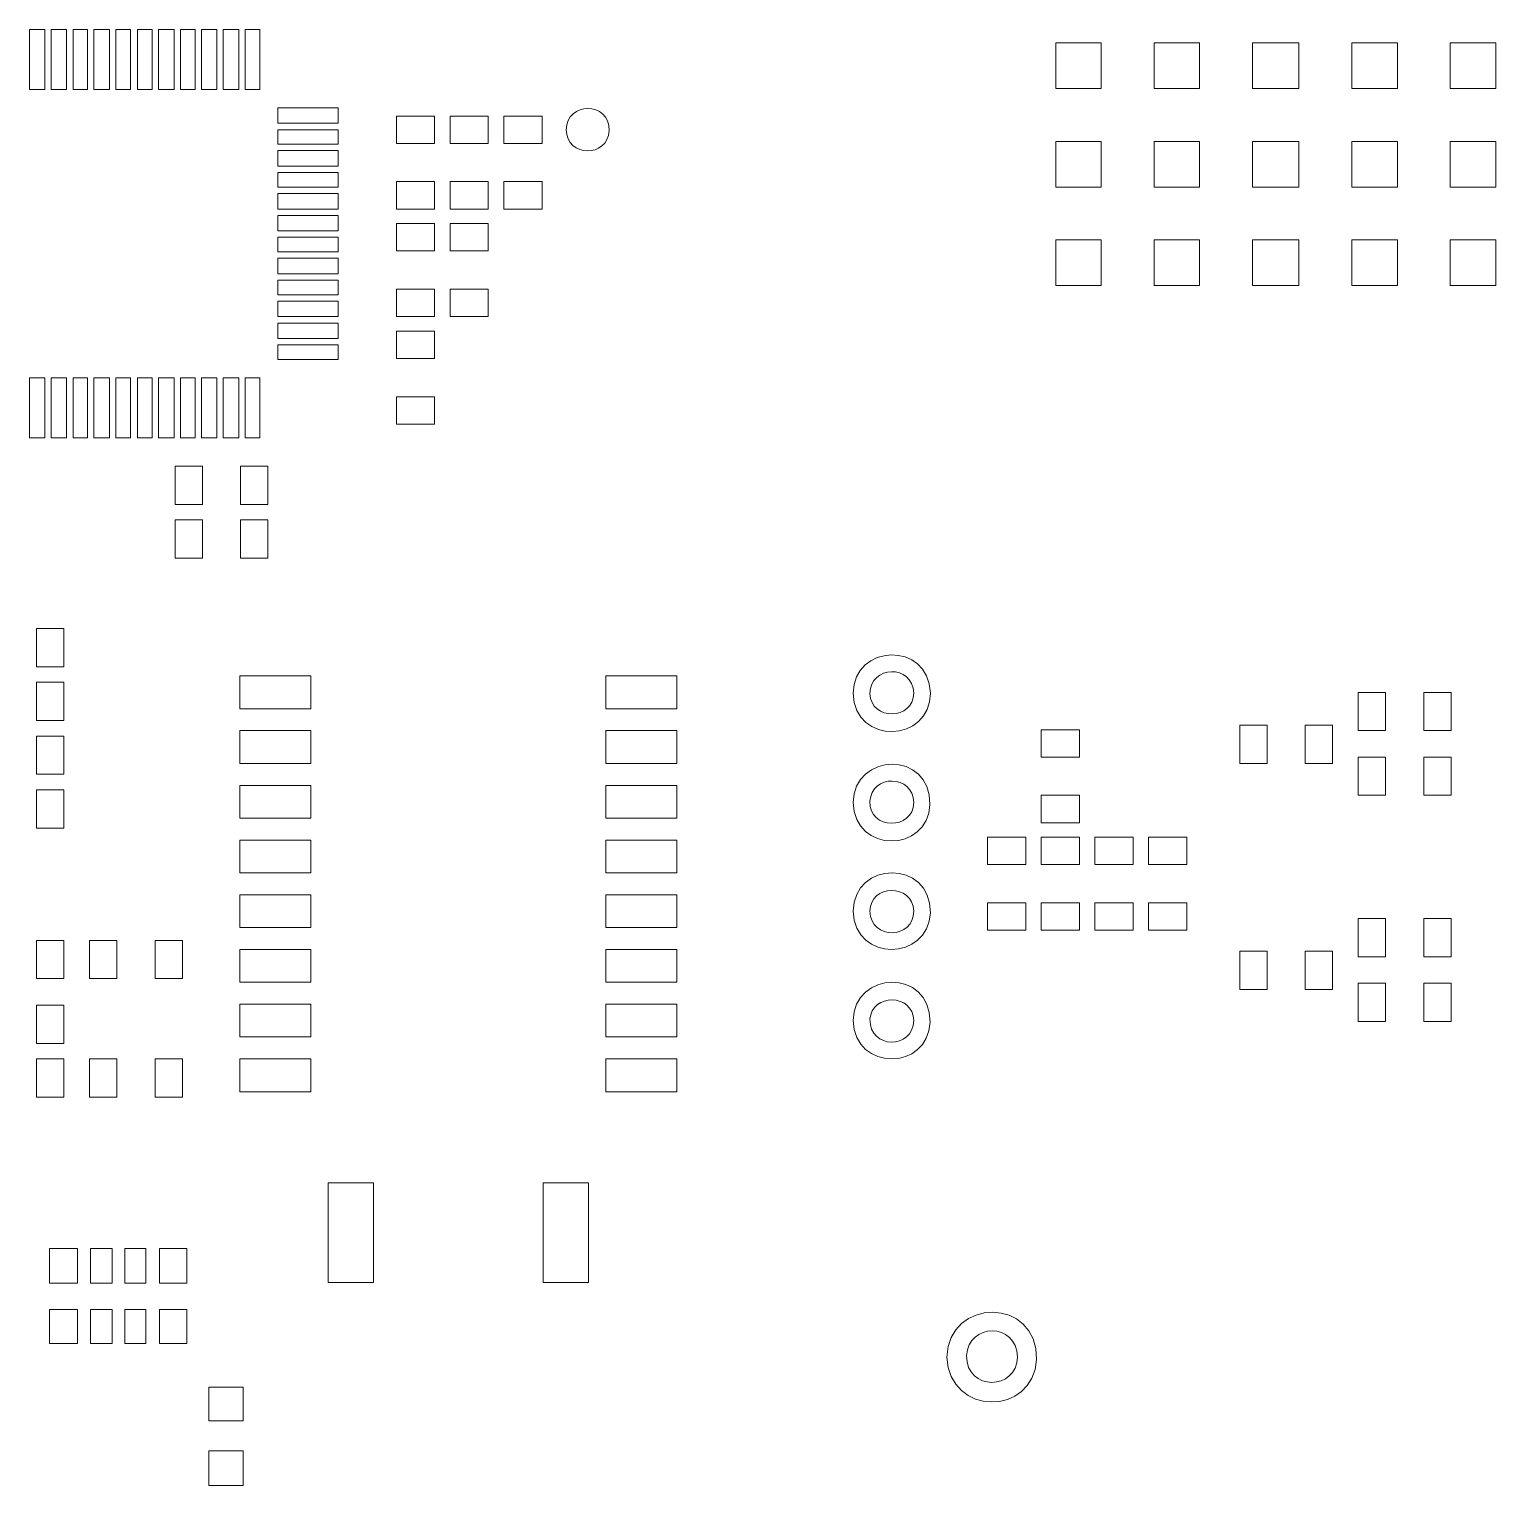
# Model space of a CAD drawing. Header units: inches. Extents: x 1.67 to 6.85, y 3.98 to 6.99.
# Drawn here: x 3.057 to 4.399, y 4.194 to 5.527 of the extents above; entities that cross this region are included whole.
import ezdxf

# ---------------------------------------------------------------- set-up
doc = ezdxf.new("R2010")
doc.units = ezdxf.units.IN
doc.header["$MEASUREMENT"] = 0
doc.layers.add('EBENE_1', color=7, linetype='Continuous')

# ---------------------------------------------------------------- blocks, each defined once
blk = doc.blocks.new('block 8')
at = {"layer": 'EBENE_1', "color": 7, "lineweight": 9, "true_color": 0xffffff}
blk.add_open_spline([(3.8107, 4.62), (3.8116, 4.6658), (3.8812, 4.6683), (3.8812, 4.6186), (3.8795, 4.574), (3.8124, 4.5729), (3.8107, 4.62)], degree=3, knots=[0, 0, 0, 0, 1, 1, 1, 2, 2, 2, 2], dxfattribs=at)
blk = doc.blocks.new('block 9')
at = {"layer": 'EBENE_1', "color": 7, "lineweight": 9, "true_color": 0xffffff}
blk.add_open_spline([(3.8662, 4.62), (3.8657, 4.5937), (3.8256, 4.5934), (3.8262, 4.6212), (3.8277, 4.645), (3.8658, 4.6449), (3.8662, 4.62)], degree=3, knots=[0, 0, 0, 0, 1, 1, 1, 2, 2, 2, 2], dxfattribs=at)
blk = doc.blocks.new('block 10')
at = {"layer": 'EBENE_1', "color": 7, "lineweight": 9, "true_color": 0xffffff}
blk.add_open_spline([(3.8107, 4.8194), (3.8115, 4.8654), (3.8817, 4.8677), (3.8811, 4.8177), (3.8791, 4.7733), (3.8123, 4.7725), (3.8107, 4.8194)], degree=3, knots=[0, 0, 0, 0, 1, 1, 1, 2, 2, 2, 2], dxfattribs=at)
blk = doc.blocks.new('block 11')
at = {"layer": 'EBENE_1', "color": 7, "lineweight": 9, "true_color": 0xffffff}
blk.add_open_spline([(3.8662, 4.8194), (3.8661, 4.794), (3.8251, 4.7941), (3.8262, 4.8206), (3.8274, 4.8454), (3.8659, 4.8457), (3.8662, 4.8194)], degree=3, knots=[0, 0, 0, 0, 1, 1, 1, 2, 2, 2, 2], dxfattribs=at)
blk = doc.blocks.new('block 12')
at = {"layer": 'EBENE_1', "color": 7, "lineweight": 9, "true_color": 0xffffff}
blk.add_open_spline([(3.8107, 4.7201), (3.8117, 4.7664), (3.8813, 4.768), (3.8816, 4.7187), (3.8791, 4.6743), (3.8127, 4.6727), (3.8107, 4.7201)], degree=3, knots=[0, 0, 0, 0, 1, 1, 1, 2, 2, 2, 2], dxfattribs=at)
blk = doc.blocks.new('block 13')
at = {"layer": 'EBENE_1', "color": 7, "lineweight": 9, "true_color": 0xffffff}
blk.add_open_spline([(3.8662, 4.7201), (3.8664, 4.6945), (3.8268, 4.693), (3.8262, 4.72), (3.826, 4.7447), (3.8657, 4.7459), (3.8662, 4.7201)], degree=3, knots=[0, 0, 0, 0, 1, 1, 1, 2, 2, 2, 2], dxfattribs=at)
blk = doc.blocks.new('block 14')
at = {"layer": 'EBENE_1', "color": 7, "lineweight": 9, "true_color": 0xffffff}
blk.add_open_spline([(3.8107, 4.9195), (3.8113, 4.9646), (3.8795, 4.9678), (3.8816, 4.9196), (3.8813, 4.8744), (3.8126, 4.8711), (3.8107, 4.9195)], degree=3, knots=[0, 0, 0, 0, 1, 1, 1, 2, 2, 2, 2], dxfattribs=at)
blk = doc.blocks.new('block 15')
at = {"layer": 'EBENE_1', "color": 7, "lineweight": 9, "true_color": 0xffffff}
blk.add_open_spline([(3.8662, 4.9195), (3.8662, 4.8951), (3.8269, 4.8937), (3.8262, 4.9193), (3.8263, 4.9449), (3.8651, 4.9467), (3.8662, 4.9195)], degree=3, knots=[0, 0, 0, 0, 1, 1, 1, 2, 2, 2, 2], dxfattribs=at)
blk = doc.blocks.new('block 28')
at = {"layer": 'EBENE_1', "color": 7, "lineweight": 9, "true_color": 0xffffff}
blk.add_open_spline([(3.8965, 4.3121), (3.8978, 4.3664), (3.9797, 4.368), (3.9787, 4.3098), (3.9757, 4.2579), (3.8987, 4.2576), (3.8965, 4.3121)], degree=3, knots=[0, 0, 0, 0, 1, 1, 1, 2, 2, 2, 2], dxfattribs=at)
blk = doc.blocks.new('block 29')
at = {"layer": 'EBENE_1', "color": 7, "lineweight": 9, "true_color": 0xffffff}
blk.add_open_spline([(3.9612, 4.3121), (3.9608, 4.2816), (3.9143, 4.2806), (3.9146, 4.3134), (3.9159, 4.3433), (3.9604, 4.3444), (3.9612, 4.3121)], degree=3, knots=[0, 0, 0, 0, 1, 1, 1, 2, 2, 2, 2], dxfattribs=at)
blk = doc.blocks.new('block 68')
at = {"layer": 'EBENE_1', "color": 7, "lineweight": 9, "true_color": 0xffffff}
blk.add_lwpolyline([(3.2211, 4.2846), (3.2211, 4.2537), (3.2527, 4.2537), (3.2527, 4.2846), (3.2211, 4.2846)], dxfattribs=at)
blk = doc.blocks.new('block 69')
at = {"layer": 'EBENE_1', "color": 7, "lineweight": 9, "true_color": 0xffffff}
blk.add_lwpolyline([(3.2211, 4.2262), (3.2211, 4.1945), (3.2527, 4.1945), (3.2527, 4.2262), (3.2211, 4.2262)], dxfattribs=at)
blk = doc.blocks.new('block 135')
at = {"layer": 'EBENE_1', "color": 7, "lineweight": 9, "true_color": 0xffffff}
blk.add_lwpolyline([(3.2494, 4.9354), (3.2494, 4.9053), (3.3144, 4.9053), (3.3144, 4.9354), (3.2494, 4.9354)], dxfattribs=at)
blk = doc.blocks.new('block 136')
at = {"layer": 'EBENE_1', "color": 7, "lineweight": 9, "true_color": 0xffffff}
blk.add_lwpolyline([(3.2494, 4.8853), (3.2494, 4.8553), (3.3144, 4.8553), (3.3144, 4.8853), (3.2494, 4.8853)], dxfattribs=at)
blk = doc.blocks.new('block 137')
at = {"layer": 'EBENE_1', "color": 7, "lineweight": 9, "true_color": 0xffffff}
blk.add_lwpolyline([(3.2494, 4.8352), (3.2494, 4.8052), (3.3144, 4.8052), (3.3144, 4.8352), (3.2494, 4.8352)], dxfattribs=at)
blk = doc.blocks.new('block 138')
at = {"layer": 'EBENE_1', "color": 7, "lineweight": 9, "true_color": 0xffffff}
blk.add_lwpolyline([(3.2494, 4.7852), (3.2494, 4.7551), (3.3144, 4.7551), (3.3144, 4.7852), (3.2494, 4.7852)], dxfattribs=at)
blk = doc.blocks.new('block 139')
at = {"layer": 'EBENE_1', "color": 7, "lineweight": 9, "true_color": 0xffffff}
blk.add_lwpolyline([(3.2494, 4.7351), (3.2494, 4.7051), (3.3144, 4.7051), (3.3144, 4.7351), (3.2494, 4.7351)], dxfattribs=at)
blk = doc.blocks.new('block 140')
at = {"layer": 'EBENE_1', "color": 7, "lineweight": 9, "true_color": 0xffffff}
blk.add_lwpolyline([(3.2494, 4.6851), (3.2494, 4.655), (3.3144, 4.655), (3.3144, 4.6851), (3.2494, 4.6851)], dxfattribs=at)
blk = doc.blocks.new('block 141')
at = {"layer": 'EBENE_1', "color": 7, "lineweight": 9, "true_color": 0xffffff}
blk.add_lwpolyline([(3.2494, 4.635), (3.2494, 4.605), (3.3144, 4.605), (3.3144, 4.635), (3.2494, 4.635)], dxfattribs=at)
blk = doc.blocks.new('block 142')
at = {"layer": 'EBENE_1', "color": 7, "lineweight": 9, "true_color": 0xffffff}
blk.add_lwpolyline([(3.2494, 4.5849), (3.2494, 4.5549), (3.3144, 4.5549), (3.3144, 4.5849), (3.2494, 4.5849)], dxfattribs=at)
blk = doc.blocks.new('block 143')
at = {"layer": 'EBENE_1', "color": 7, "lineweight": 9, "true_color": 0xffffff}
blk.add_lwpolyline([(3.5845, 4.5849), (3.5845, 4.5549), (3.6495, 4.5549), (3.6495, 4.5849), (3.5845, 4.5849)], dxfattribs=at)
blk = doc.blocks.new('block 144')
at = {"layer": 'EBENE_1', "color": 7, "lineweight": 9, "true_color": 0xffffff}
blk.add_lwpolyline([(3.5845, 4.635), (3.5845, 4.605), (3.6495, 4.605), (3.6495, 4.635), (3.5845, 4.635)], dxfattribs=at)
blk = doc.blocks.new('block 145')
at = {"layer": 'EBENE_1', "color": 7, "lineweight": 9, "true_color": 0xffffff}
blk.add_lwpolyline([(3.5845, 4.6851), (3.5845, 4.655), (3.6495, 4.655), (3.6495, 4.6851), (3.5845, 4.6851)], dxfattribs=at)
blk = doc.blocks.new('block 146')
at = {"layer": 'EBENE_1', "color": 7, "lineweight": 9, "true_color": 0xffffff}
blk.add_lwpolyline([(3.5845, 4.7351), (3.5845, 4.7051), (3.6495, 4.7051), (3.6495, 4.7351), (3.5845, 4.7351)], dxfattribs=at)
blk = doc.blocks.new('block 147')
at = {"layer": 'EBENE_1', "color": 7, "lineweight": 9, "true_color": 0xffffff}
blk.add_lwpolyline([(3.5845, 4.7852), (3.5845, 4.7551), (3.6495, 4.7551), (3.6495, 4.7852), (3.5845, 4.7852)], dxfattribs=at)
blk = doc.blocks.new('block 148')
at = {"layer": 'EBENE_1', "color": 7, "lineweight": 9, "true_color": 0xffffff}
blk.add_lwpolyline([(3.5845, 4.8853), (3.5845, 4.8553), (3.6495, 4.8553), (3.6495, 4.8853), (3.5845, 4.8853)], dxfattribs=at)
blk = doc.blocks.new('block 149')
at = {"layer": 'EBENE_1', "color": 7, "lineweight": 9, "true_color": 0xffffff}
blk.add_lwpolyline([(3.5845, 4.9354), (3.5845, 4.9053), (3.6495, 4.9053), (3.6495, 4.9354), (3.5845, 4.9354)], dxfattribs=at)
blk = doc.blocks.new('block 150')
at = {"layer": 'EBENE_1', "color": 7, "lineweight": 9, "true_color": 0xffffff}
blk.add_lwpolyline([(3.5845, 4.8352), (3.5845, 4.8052), (3.6495, 4.8052), (3.6495, 4.8352), (3.5845, 4.8352)], dxfattribs=at)
blk = doc.blocks.new('block 152')
at = {"layer": 'EBENE_1', "color": 7, "lineweight": 9, "true_color": 0xffffff}
blk.add_lwpolyline([(3.0569, 5.2082), (3.0569, 5.1531), (3.071, 5.1531), (3.071, 5.2082), (3.0569, 5.2082)], dxfattribs=at)
blk = doc.blocks.new('block 153')
at = {"layer": 'EBENE_1', "color": 7, "lineweight": 9, "true_color": 0xffffff}
blk.add_lwpolyline([(3.0769, 5.2082), (3.0769, 5.1531), (3.091, 5.1531), (3.091, 5.2082), (3.0769, 5.2082)], dxfattribs=at)
blk = doc.blocks.new('block 154')
at = {"layer": 'EBENE_1', "color": 7, "lineweight": 9, "true_color": 0xffffff}
blk.add_lwpolyline([(3.0969, 5.2082), (3.0969, 5.1531), (3.1102, 5.1531), (3.1102, 5.2082), (3.0969, 5.2082)], dxfattribs=at)
blk = doc.blocks.new('block 155')
at = {"layer": 'EBENE_1', "color": 7, "lineweight": 9, "true_color": 0xffffff}
blk.add_lwpolyline([(3.116, 5.2082), (3.116, 5.1531), (3.1302, 5.1531), (3.1302, 5.2082), (3.116, 5.2082)], dxfattribs=at)
blk = doc.blocks.new('block 156')
at = {"layer": 'EBENE_1', "color": 7, "lineweight": 9, "true_color": 0xffffff}
blk.add_lwpolyline([(3.136, 5.2082), (3.136, 5.1531), (3.1494, 5.1531), (3.1494, 5.2082), (3.136, 5.2082)], dxfattribs=at)
blk = doc.blocks.new('block 157')
at = {"layer": 'EBENE_1', "color": 7, "lineweight": 9, "true_color": 0xffffff}
blk.add_lwpolyline([(3.156, 5.2082), (3.156, 5.1531), (3.1694, 5.1531), (3.1694, 5.2082), (3.156, 5.2082)], dxfattribs=at)
blk = doc.blocks.new('block 158')
at = {"layer": 'EBENE_1', "color": 7, "lineweight": 9, "true_color": 0xffffff}
blk.add_lwpolyline([(3.1752, 5.2082), (3.1752, 5.1531), (3.1894, 5.1531), (3.1894, 5.2082), (3.1752, 5.2082)], dxfattribs=at)
blk = doc.blocks.new('block 159')
at = {"layer": 'EBENE_1', "color": 7, "lineweight": 9, "true_color": 0xffffff}
blk.add_lwpolyline([(3.1952, 5.2082), (3.1952, 5.1531), (3.2086, 5.1531), (3.2086, 5.2082), (3.1952, 5.2082)], dxfattribs=at)
blk = doc.blocks.new('block 160')
at = {"layer": 'EBENE_1', "color": 7, "lineweight": 9, "true_color": 0xffffff}
blk.add_lwpolyline([(3.2144, 5.2082), (3.2144, 5.1531), (3.2286, 5.1531), (3.2286, 5.2082), (3.2144, 5.2082)], dxfattribs=at)
blk = doc.blocks.new('block 161')
at = {"layer": 'EBENE_1', "color": 7, "lineweight": 9, "true_color": 0xffffff}
blk.add_lwpolyline([(3.2344, 5.2082), (3.2344, 5.1531), (3.2486, 5.1531), (3.2486, 5.2082), (3.2344, 5.2082)], dxfattribs=at)
blk = doc.blocks.new('block 162')
at = {"layer": 'EBENE_1', "color": 7, "lineweight": 9, "true_color": 0xffffff}
blk.add_lwpolyline([(3.2544, 5.2082), (3.2544, 5.1531), (3.2677, 5.1531), (3.2677, 5.2082), (3.2544, 5.2082)], dxfattribs=at)
blk = doc.blocks.new('block 163')
at = {"layer": 'EBENE_1', "color": 7, "lineweight": 9, "true_color": 0xffffff}
blk.add_lwpolyline([(3.2844, 5.2382), (3.2844, 5.2249), (3.3394, 5.2249), (3.3394, 5.2382), (3.2844, 5.2382)], dxfattribs=at)
blk = doc.blocks.new('block 164')
at = {"layer": 'EBENE_1', "color": 7, "lineweight": 9, "true_color": 0xffffff}
blk.add_lwpolyline([(3.2844, 5.2582), (3.2844, 5.2441), (3.3394, 5.2441), (3.3394, 5.2582), (3.2844, 5.2582)], dxfattribs=at)
blk = doc.blocks.new('block 165')
at = {"layer": 'EBENE_1', "color": 7, "lineweight": 9, "true_color": 0xffffff}
blk.add_lwpolyline([(3.2844, 5.2783), (3.2844, 5.2641), (3.3394, 5.2641), (3.3394, 5.2783), (3.2844, 5.2783)], dxfattribs=at)
blk = doc.blocks.new('block 166')
at = {"layer": 'EBENE_1', "color": 7, "lineweight": 9, "true_color": 0xffffff}
blk.add_lwpolyline([(3.2844, 5.2975), (3.2844, 5.2841), (3.3394, 5.2841), (3.3394, 5.2975), (3.2844, 5.2975)], dxfattribs=at)
blk = doc.blocks.new('block 167')
at = {"layer": 'EBENE_1', "color": 7, "lineweight": 9, "true_color": 0xffffff}
blk.add_lwpolyline([(3.2844, 5.3175), (3.2844, 5.3033), (3.3394, 5.3033), (3.3394, 5.3175), (3.2844, 5.3175)], dxfattribs=at)
blk = doc.blocks.new('block 168')
at = {"layer": 'EBENE_1', "color": 7, "lineweight": 9, "true_color": 0xffffff}
blk.add_lwpolyline([(3.2844, 5.3367), (3.2844, 5.3233), (3.3394, 5.3233), (3.3394, 5.3367), (3.2844, 5.3367)], dxfattribs=at)
blk = doc.blocks.new('block 169')
at = {"layer": 'EBENE_1', "color": 7, "lineweight": 9, "true_color": 0xffffff}
blk.add_lwpolyline([(3.2844, 5.3567), (3.2844, 5.3425), (3.3394, 5.3425), (3.3394, 5.3567), (3.2844, 5.3567)], dxfattribs=at)
blk = doc.blocks.new('block 170')
at = {"layer": 'EBENE_1', "color": 7, "lineweight": 9, "true_color": 0xffffff}
blk.add_lwpolyline([(3.2844, 5.3767), (3.2844, 5.3625), (3.3394, 5.3625), (3.3394, 5.3767), (3.2844, 5.3767)], dxfattribs=at)
blk = doc.blocks.new('block 171')
at = {"layer": 'EBENE_1', "color": 7, "lineweight": 9, "true_color": 0xffffff}
blk.add_lwpolyline([(3.2844, 5.3959), (3.2844, 5.3826), (3.3394, 5.3826), (3.3394, 5.3959), (3.2844, 5.3959)], dxfattribs=at)
blk = doc.blocks.new('block 172')
at = {"layer": 'EBENE_1', "color": 7, "lineweight": 9, "true_color": 0xffffff}
blk.add_lwpolyline([(3.2844, 5.4159), (3.2844, 5.4018), (3.3394, 5.4018), (3.3394, 5.4159), (3.2844, 5.4159)], dxfattribs=at)
blk = doc.blocks.new('block 173')
at = {"layer": 'EBENE_1', "color": 7, "lineweight": 9, "true_color": 0xffffff}
blk.add_lwpolyline([(3.2844, 5.4351), (3.2844, 5.4218), (3.3394, 5.4218), (3.3394, 5.4351), (3.2844, 5.4351)], dxfattribs=at)
blk = doc.blocks.new('block 174')
at = {"layer": 'EBENE_1', "color": 7, "lineweight": 9, "true_color": 0xffffff}
blk.add_lwpolyline([(3.2844, 5.4551), (3.2844, 5.441), (3.3394, 5.441), (3.3394, 5.4551), (3.2844, 5.4551)], dxfattribs=at)
blk = doc.blocks.new('block 175')
at = {"layer": 'EBENE_1', "color": 7, "lineweight": 9, "true_color": 0xffffff}
blk.add_lwpolyline([(3.2544, 5.5269), (3.2544, 5.4718), (3.2677, 5.4718), (3.2677, 5.5269), (3.2544, 5.5269)], dxfattribs=at)
blk = doc.blocks.new('block 176')
at = {"layer": 'EBENE_1', "color": 7, "lineweight": 9, "true_color": 0xffffff}
blk.add_lwpolyline([(3.2344, 5.5269), (3.2344, 5.4718), (3.2486, 5.4718), (3.2486, 5.5269), (3.2344, 5.5269)], dxfattribs=at)
blk = doc.blocks.new('block 177')
at = {"layer": 'EBENE_1', "color": 7, "lineweight": 9, "true_color": 0xffffff}
blk.add_lwpolyline([(3.2144, 5.5269), (3.2144, 5.4718), (3.2286, 5.4718), (3.2286, 5.5269), (3.2144, 5.5269)], dxfattribs=at)
blk = doc.blocks.new('block 178')
at = {"layer": 'EBENE_1', "color": 7, "lineweight": 9, "true_color": 0xffffff}
blk.add_lwpolyline([(3.1952, 5.5269), (3.1952, 5.4718), (3.2086, 5.4718), (3.2086, 5.5269), (3.1952, 5.5269)], dxfattribs=at)
blk = doc.blocks.new('block 179')
at = {"layer": 'EBENE_1', "color": 7, "lineweight": 9, "true_color": 0xffffff}
blk.add_lwpolyline([(3.1752, 5.5269), (3.1752, 5.4718), (3.1894, 5.4718), (3.1894, 5.5269), (3.1752, 5.5269)], dxfattribs=at)
blk = doc.blocks.new('block 180')
at = {"layer": 'EBENE_1', "color": 7, "lineweight": 9, "true_color": 0xffffff}
blk.add_lwpolyline([(3.156, 5.5269), (3.156, 5.4718), (3.1694, 5.4718), (3.1694, 5.5269), (3.156, 5.5269)], dxfattribs=at)
blk = doc.blocks.new('block 181')
at = {"layer": 'EBENE_1', "color": 7, "lineweight": 9, "true_color": 0xffffff}
blk.add_lwpolyline([(3.136, 5.5269), (3.136, 5.4718), (3.1494, 5.4718), (3.1494, 5.5269), (3.136, 5.5269)], dxfattribs=at)
blk = doc.blocks.new('block 182')
at = {"layer": 'EBENE_1', "color": 7, "lineweight": 9, "true_color": 0xffffff}
blk.add_lwpolyline([(3.116, 5.5269), (3.116, 5.4718), (3.1302, 5.4718), (3.1302, 5.5269), (3.116, 5.5269)], dxfattribs=at)
blk = doc.blocks.new('block 183')
at = {"layer": 'EBENE_1', "color": 7, "lineweight": 9, "true_color": 0xffffff}
blk.add_lwpolyline([(3.0969, 5.5269), (3.0969, 5.4718), (3.1102, 5.4718), (3.1102, 5.5269), (3.0969, 5.5269)], dxfattribs=at)
blk = doc.blocks.new('block 184')
at = {"layer": 'EBENE_1', "color": 7, "lineweight": 9, "true_color": 0xffffff}
blk.add_lwpolyline([(3.0769, 5.5269), (3.0769, 5.4718), (3.091, 5.4718), (3.091, 5.5269), (3.0769, 5.5269)], dxfattribs=at)
blk = doc.blocks.new('block 185')
at = {"layer": 'EBENE_1', "color": 7, "lineweight": 9, "true_color": 0xffffff}
blk.add_lwpolyline([(3.0569, 5.5269), (3.0569, 5.4718), (3.071, 5.4718), (3.071, 5.5269), (3.0569, 5.5269)], dxfattribs=at)
blk = doc.blocks.new('block 257')
at = {"layer": 'EBENE_1', "color": 7, "lineweight": 9, "true_color": 0xffffff}
blk.add_lwpolyline([(3.176, 4.4114), (3.176, 4.3797), (3.2011, 4.3797), (3.2011, 4.4114), (3.176, 4.4114)], dxfattribs=at)
blk = doc.blocks.new('block 258')
at = {"layer": 'EBENE_1', "color": 7, "lineweight": 9, "true_color": 0xffffff}
blk.add_lwpolyline([(3.1127, 4.4114), (3.1127, 4.3797), (3.1327, 4.3797), (3.1327, 4.4114), (3.1127, 4.4114)], dxfattribs=at)
blk = doc.blocks.new('block 259')
at = {"layer": 'EBENE_1', "color": 7, "lineweight": 9, "true_color": 0xffffff}
blk.add_lwpolyline([(3.1444, 4.4114), (3.1444, 4.3797), (3.1635, 4.3797), (3.1635, 4.4114), (3.1444, 4.4114)], dxfattribs=at)
blk = doc.blocks.new('block 260')
at = {"layer": 'EBENE_1', "color": 7, "lineweight": 9, "true_color": 0xffffff}
blk.add_lwpolyline([(3.0752, 4.4114), (3.0752, 4.3797), (3.101, 4.3797), (3.101, 4.4114), (3.0752, 4.4114)], dxfattribs=at)
blk = doc.blocks.new('block 261')
at = {"layer": 'EBENE_1', "color": 7, "lineweight": 9, "true_color": 0xffffff}
blk.add_lwpolyline([(3.176, 4.3555), (3.176, 4.3246), (3.2011, 4.3246), (3.2011, 4.3555), (3.176, 4.3555)], dxfattribs=at)
blk = doc.blocks.new('block 262')
at = {"layer": 'EBENE_1', "color": 7, "lineweight": 9, "true_color": 0xffffff}
blk.add_lwpolyline([(3.1127, 4.3555), (3.1127, 4.3246), (3.1327, 4.3246), (3.1327, 4.3555), (3.1127, 4.3555)], dxfattribs=at)
blk = doc.blocks.new('block 263')
at = {"layer": 'EBENE_1', "color": 7, "lineweight": 9, "true_color": 0xffffff}
blk.add_lwpolyline([(3.1444, 4.3555), (3.1444, 4.3246), (3.1635, 4.3246), (3.1635, 4.3555), (3.1444, 4.3555)], dxfattribs=at)
blk = doc.blocks.new('block 264')
at = {"layer": 'EBENE_1', "color": 7, "lineweight": 9, "true_color": 0xffffff}
blk.add_lwpolyline([(3.0752, 4.3555), (3.0752, 4.3246), (3.101, 4.3246), (3.101, 4.3555), (3.0752, 4.3555)], dxfattribs=at)
blk = doc.blocks.new('block 281')
at = {"layer": 'EBENE_1', "color": 7, "lineweight": 9, "true_color": 0xffffff}
blk.add_lwpolyline([(3.9962, 5.3342), (3.9962, 5.2925), (4.0379, 5.2925), (4.0379, 5.3342), (3.9962, 5.3342)], dxfattribs=at)
blk = doc.blocks.new('block 282')
at = {"layer": 'EBENE_1', "color": 7, "lineweight": 9, "true_color": 0xffffff}
blk.add_lwpolyline([(3.9962, 5.4243), (3.9962, 5.3826), (4.0379, 5.3826), (4.0379, 5.4243), (3.9962, 5.4243)], dxfattribs=at)
blk = doc.blocks.new('block 283')
at = {"layer": 'EBENE_1', "color": 7, "lineweight": 9, "true_color": 0xffffff}
blk.add_lwpolyline([(3.9962, 5.5144), (3.9962, 5.4727), (4.0379, 5.4727), (4.0379, 5.5144), (3.9962, 5.5144)], dxfattribs=at)
blk = doc.blocks.new('block 286')
at = {"layer": 'EBENE_1', "color": 7, "lineweight": 9, "true_color": 0xffffff}
blk.add_lwpolyline([(4.0862, 5.3342), (4.0862, 5.2925), (4.1279, 5.2925), (4.1279, 5.3342), (4.0862, 5.3342)], dxfattribs=at)
blk = doc.blocks.new('block 287')
at = {"layer": 'EBENE_1', "color": 7, "lineweight": 9, "true_color": 0xffffff}
blk.add_lwpolyline([(4.0862, 5.4243), (4.0862, 5.3826), (4.1279, 5.3826), (4.1279, 5.4243), (4.0862, 5.4243)], dxfattribs=at)
blk = doc.blocks.new('block 288')
at = {"layer": 'EBENE_1', "color": 7, "lineweight": 9, "true_color": 0xffffff}
blk.add_lwpolyline([(4.0862, 5.5144), (4.0862, 5.4727), (4.1279, 5.4727), (4.1279, 5.5144), (4.0862, 5.5144)], dxfattribs=at)
blk = doc.blocks.new('block 291')
at = {"layer": 'EBENE_1', "color": 7, "lineweight": 9, "true_color": 0xffffff}
blk.add_lwpolyline([(4.1762, 5.3342), (4.1762, 5.2925), (4.2188, 5.2925), (4.2188, 5.3342), (4.1762, 5.3342)], dxfattribs=at)
blk = doc.blocks.new('block 292')
at = {"layer": 'EBENE_1', "color": 7, "lineweight": 9, "true_color": 0xffffff}
blk.add_lwpolyline([(4.1762, 5.4243), (4.1762, 5.3826), (4.2188, 5.3826), (4.2188, 5.4243), (4.1762, 5.4243)], dxfattribs=at)
blk = doc.blocks.new('block 293')
at = {"layer": 'EBENE_1', "color": 7, "lineweight": 9, "true_color": 0xffffff}
blk.add_lwpolyline([(4.1762, 5.5144), (4.1762, 5.4727), (4.2188, 5.4727), (4.2188, 5.5144), (4.1762, 5.5144)], dxfattribs=at)
blk = doc.blocks.new('block 296')
at = {"layer": 'EBENE_1', "color": 7, "lineweight": 9, "true_color": 0xffffff}
blk.add_lwpolyline([(4.2671, 5.3342), (4.2671, 5.2925), (4.3088, 5.2925), (4.3088, 5.3342), (4.2671, 5.3342)], dxfattribs=at)
blk = doc.blocks.new('block 297')
at = {"layer": 'EBENE_1', "color": 7, "lineweight": 9, "true_color": 0xffffff}
blk.add_lwpolyline([(4.2671, 5.4243), (4.2671, 5.3826), (4.3088, 5.3826), (4.3088, 5.4243), (4.2671, 5.4243)], dxfattribs=at)
blk = doc.blocks.new('block 298')
at = {"layer": 'EBENE_1', "color": 7, "lineweight": 9, "true_color": 0xffffff}
blk.add_lwpolyline([(4.2671, 5.5144), (4.2671, 5.4727), (4.3088, 5.4727), (4.3088, 5.5144), (4.2671, 5.5144)], dxfattribs=at)
blk = doc.blocks.new('block 301')
at = {"layer": 'EBENE_1', "color": 7, "lineweight": 9, "true_color": 0xffffff}
blk.add_lwpolyline([(4.3571, 5.3342), (4.3571, 5.2925), (4.3988, 5.2925), (4.3988, 5.3342), (4.3571, 5.3342)], dxfattribs=at)
blk = doc.blocks.new('block 302')
at = {"layer": 'EBENE_1', "color": 7, "lineweight": 9, "true_color": 0xffffff}
blk.add_lwpolyline([(4.3571, 5.4243), (4.3571, 5.3826), (4.3988, 5.3826), (4.3988, 5.4243), (4.3571, 5.4243)], dxfattribs=at)
blk = doc.blocks.new('block 303')
at = {"layer": 'EBENE_1', "color": 7, "lineweight": 9, "true_color": 0xffffff}
blk.add_lwpolyline([(4.3571, 5.5144), (4.3571, 5.4727), (4.3988, 5.4727), (4.3988, 5.5144), (4.3571, 5.5144)], dxfattribs=at)
blk = doc.blocks.new('block 314')
at = {"layer": 'EBENE_1', "color": 7, "lineweight": 9, "true_color": 0xffffff}
blk.add_lwpolyline([(4.3329, 4.7134), (4.3329, 4.6784), (4.358, 4.6784), (4.358, 4.7134), (4.3329, 4.7134)], dxfattribs=at)
blk = doc.blocks.new('block 315')
at = {"layer": 'EBENE_1', "color": 7, "lineweight": 9, "true_color": 0xffffff}
blk.add_lwpolyline([(4.2729, 4.7134), (4.2729, 4.6784), (4.2979, 4.6784), (4.2979, 4.7134), (4.2729, 4.7134)], dxfattribs=at)
blk = doc.blocks.new('block 316')
at = {"layer": 'EBENE_1', "color": 7, "lineweight": 9, "true_color": 0xffffff}
blk.add_lwpolyline([(4.3329, 4.6542), (4.3329, 4.6191), (4.358, 4.6191), (4.358, 4.6542), (4.3329, 4.6542)], dxfattribs=at)
blk = doc.blocks.new('block 317')
at = {"layer": 'EBENE_1', "color": 7, "lineweight": 9, "true_color": 0xffffff}
blk.add_lwpolyline([(4.2729, 4.6542), (4.2729, 4.6191), (4.2979, 4.6191), (4.2979, 4.6542), (4.2729, 4.6542)], dxfattribs=at)
blk = doc.blocks.new('block 318')
at = {"layer": 'EBENE_1', "color": 7, "lineweight": 9, "true_color": 0xffffff}
blk.add_lwpolyline([(4.2246, 4.6834), (4.2246, 4.6484), (4.2496, 4.6484), (4.2496, 4.6834), (4.2246, 4.6834)], dxfattribs=at)
blk = doc.blocks.new('block 319')
at = {"layer": 'EBENE_1', "color": 7, "lineweight": 9, "true_color": 0xffffff}
blk.add_lwpolyline([(4.1646, 4.6834), (4.1646, 4.6484), (4.1896, 4.6484), (4.1896, 4.6834), (4.1646, 4.6834)], dxfattribs=at)
blk = doc.blocks.new('block 320')
at = {"layer": 'EBENE_1', "color": 7, "lineweight": 9, "true_color": 0xffffff}
blk.add_lwpolyline([(4.3329, 4.8611), (4.3329, 4.8261), (4.358, 4.8261), (4.358, 4.8611), (4.3329, 4.8611)], dxfattribs=at)
blk = doc.blocks.new('block 321')
at = {"layer": 'EBENE_1', "color": 7, "lineweight": 9, "true_color": 0xffffff}
blk.add_lwpolyline([(4.2729, 4.8611), (4.2729, 4.8261), (4.2979, 4.8261), (4.2979, 4.8611), (4.2729, 4.8611)], dxfattribs=at)
blk = doc.blocks.new('block 322')
at = {"layer": 'EBENE_1', "color": 7, "lineweight": 9, "true_color": 0xffffff}
blk.add_lwpolyline([(4.2246, 4.8903), (4.2246, 4.8553), (4.2496, 4.8553), (4.2496, 4.8903), (4.2246, 4.8903)], dxfattribs=at)
blk = doc.blocks.new('block 323')
at = {"layer": 'EBENE_1', "color": 7, "lineweight": 9, "true_color": 0xffffff}
blk.add_lwpolyline([(4.1646, 4.8903), (4.1646, 4.8553), (4.1896, 4.8553), (4.1896, 4.8903), (4.1646, 4.8903)], dxfattribs=at)
blk = doc.blocks.new('block 324')
at = {"layer": 'EBENE_1', "color": 7, "lineweight": 9, "true_color": 0xffffff}
blk.add_lwpolyline([(4.2729, 4.9203), (4.2729, 4.8853), (4.2979, 4.8853), (4.2979, 4.9203), (4.2729, 4.9203)], dxfattribs=at)
blk = doc.blocks.new('block 325')
at = {"layer": 'EBENE_1', "color": 7, "lineweight": 9, "true_color": 0xffffff}
blk.add_lwpolyline([(4.3329, 4.9203), (4.3329, 4.8853), (4.358, 4.8853), (4.358, 4.9203), (4.3329, 4.9203)], dxfattribs=at)
blk = doc.blocks.new('block 342')
at = {"layer": 'EBENE_1', "color": 7, "lineweight": 9, "true_color": 0xffffff}
blk.add_lwpolyline([(3.527, 4.4715), (3.527, 4.3805), (3.5686, 4.3805), (3.5686, 4.4715), (3.527, 4.4715)], dxfattribs=at)
blk = doc.blocks.new('block 343')
at = {"layer": 'EBENE_1', "color": 7, "lineweight": 9, "true_color": 0xffffff}
blk.add_lwpolyline([(3.3302, 4.4715), (3.3302, 4.3805), (3.3719, 4.3805), (3.3719, 4.4715), (3.3302, 4.4715)], dxfattribs=at)
blk = doc.blocks.new('block 344')
at = {"layer": 'EBENE_1', "color": 7, "lineweight": 9, "true_color": 0xffffff}
blk.add_open_spline([(3.5481, 5.4351), (3.5485, 5.461), (3.5879, 5.4613), (3.5875, 5.4342), (3.5861, 5.4095), (3.5488, 5.4092), (3.5481, 5.4351)], degree=3, knots=[0, 0, 0, 0, 1, 1, 1, 2, 2, 2, 2], dxfattribs=at)
blk = doc.blocks.new('block 361')
at = {"layer": 'EBENE_1', "color": 7, "lineweight": 9, "true_color": 0xffffff}
blk.add_lwpolyline([(3.2502, 5.1273), (3.2502, 5.0922), (3.2752, 5.0922), (3.2752, 5.1273), (3.2502, 5.1273)], dxfattribs=at)
blk = doc.blocks.new('block 362')
at = {"layer": 'EBENE_1', "color": 7, "lineweight": 9, "true_color": 0xffffff}
blk.add_lwpolyline([(3.1902, 5.1273), (3.1902, 5.0922), (3.2152, 5.0922), (3.2152, 5.1273), (3.1902, 5.1273)], dxfattribs=at)
blk = doc.blocks.new('block 363')
at = {"layer": 'EBENE_1', "color": 7, "lineweight": 9, "true_color": 0xffffff}
blk.add_lwpolyline([(3.1902, 5.078), (3.1902, 5.043), (3.2152, 5.043), (3.2152, 5.078), (3.1902, 5.078)], dxfattribs=at)
blk = doc.blocks.new('block 364')
at = {"layer": 'EBENE_1', "color": 7, "lineweight": 9, "true_color": 0xffffff}
blk.add_lwpolyline([(3.2502, 5.078), (3.2502, 5.043), (3.2752, 5.043), (3.2752, 5.078), (3.2502, 5.078)], dxfattribs=at)
blk = doc.blocks.new('block 467')
at = {"layer": 'EBENE_1', "color": 7, "lineweight": 9, "true_color": 0xffffff}
blk.add_lwpolyline([(3.4911, 5.3876), (3.4911, 5.3625), (3.5261, 5.3625), (3.5261, 5.3876), (3.4911, 5.3876)], dxfattribs=at)
blk = doc.blocks.new('block 468')
at = {"layer": 'EBENE_1', "color": 7, "lineweight": 9, "true_color": 0xffffff}
blk.add_lwpolyline([(3.4911, 5.4476), (3.4911, 5.4226), (3.5261, 5.4226), (3.5261, 5.4476), (3.4911, 5.4476)], dxfattribs=at)
blk = doc.blocks.new('block 469')
at = {"layer": 'EBENE_1', "color": 7, "lineweight": 9, "true_color": 0xffffff}
blk.add_lwpolyline([(3.4419, 5.3876), (3.4419, 5.3625), (3.4769, 5.3625), (3.4769, 5.3876), (3.4419, 5.3876)], dxfattribs=at)
blk = doc.blocks.new('block 470')
at = {"layer": 'EBENE_1', "color": 7, "lineweight": 9, "true_color": 0xffffff}
blk.add_lwpolyline([(3.4419, 5.4476), (3.4419, 5.4226), (3.4769, 5.4226), (3.4769, 5.4476), (3.4419, 5.4476)], dxfattribs=at)
blk = doc.blocks.new('block 471')
at = {"layer": 'EBENE_1', "color": 7, "lineweight": 9, "true_color": 0xffffff}
blk.add_lwpolyline([(3.3928, 5.3876), (3.3928, 5.3625), (3.4278, 5.3625), (3.4278, 5.3876), (3.3928, 5.3876)], dxfattribs=at)
blk = doc.blocks.new('block 472')
at = {"layer": 'EBENE_1', "color": 7, "lineweight": 9, "true_color": 0xffffff}
blk.add_lwpolyline([(3.3928, 5.4476), (3.3928, 5.4226), (3.4278, 5.4226), (3.4278, 5.4476), (3.3928, 5.4476)], dxfattribs=at)
blk = doc.blocks.new('block 473')
at = {"layer": 'EBENE_1', "color": 7, "lineweight": 9, "true_color": 0xffffff}
blk.add_lwpolyline([(3.3928, 5.2891), (3.3928, 5.2641), (3.4278, 5.2641), (3.4278, 5.2891), (3.3928, 5.2891)], dxfattribs=at)
blk = doc.blocks.new('block 474')
at = {"layer": 'EBENE_1', "color": 7, "lineweight": 9, "true_color": 0xffffff}
blk.add_lwpolyline([(3.3928, 5.3492), (3.3928, 5.3242), (3.4278, 5.3242), (3.4278, 5.3492), (3.3928, 5.3492)], dxfattribs=at)
blk = doc.blocks.new('block 475')
at = {"layer": 'EBENE_1', "color": 7, "lineweight": 9, "true_color": 0xffffff}
blk.add_lwpolyline([(3.4419, 5.3492), (3.4419, 5.3242), (3.4769, 5.3242), (3.4769, 5.3492), (3.4419, 5.3492)], dxfattribs=at)
blk = doc.blocks.new('block 476')
at = {"layer": 'EBENE_1', "color": 7, "lineweight": 9, "true_color": 0xffffff}
blk.add_lwpolyline([(3.4419, 5.2891), (3.4419, 5.2641), (3.4769, 5.2641), (3.4769, 5.2891), (3.4419, 5.2891)], dxfattribs=at)
blk = doc.blocks.new('block 477')
at = {"layer": 'EBENE_1', "color": 7, "lineweight": 9, "true_color": 0xffffff}
blk.add_lwpolyline([(3.3928, 5.2507), (3.3928, 5.2257), (3.4278, 5.2257), (3.4278, 5.2507), (3.3928, 5.2507)], dxfattribs=at)
blk = doc.blocks.new('block 478')
at = {"layer": 'EBENE_1', "color": 7, "lineweight": 9, "true_color": 0xffffff}
blk.add_lwpolyline([(3.3928, 5.1907), (3.3928, 5.1656), (3.4278, 5.1656), (3.4278, 5.1907), (3.3928, 5.1907)], dxfattribs=at)
blk = doc.blocks.new('block 479')
at = {"layer": 'EBENE_1', "color": 7, "lineweight": 9, "true_color": 0xffffff}
blk.add_lwpolyline([(3.9829, 4.8261), (3.9829, 4.801), (4.0179, 4.801), (4.0179, 4.8261), (3.9829, 4.8261)], dxfattribs=at)
blk = doc.blocks.new('block 480')
at = {"layer": 'EBENE_1', "color": 7, "lineweight": 9, "true_color": 0xffffff}
blk.add_lwpolyline([(3.9829, 4.8861), (3.9829, 4.8611), (4.0179, 4.8611), (4.0179, 4.8861), (3.9829, 4.8861)], dxfattribs=at)
blk = doc.blocks.new('block 481')
at = {"layer": 'EBENE_1', "color": 7, "lineweight": 9, "true_color": 0xffffff}
blk.add_lwpolyline([(3.9337, 4.7877), (3.9337, 4.7627), (3.9687, 4.7627), (3.9687, 4.7877), (3.9337, 4.7877)], dxfattribs=at)
blk = doc.blocks.new('block 482')
at = {"layer": 'EBENE_1', "color": 7, "lineweight": 9, "true_color": 0xffffff}
blk.add_lwpolyline([(3.9337, 4.7276), (3.9337, 4.7026), (3.9687, 4.7026), (3.9687, 4.7276), (3.9337, 4.7276)], dxfattribs=at)
blk = doc.blocks.new('block 483')
at = {"layer": 'EBENE_1', "color": 7, "lineweight": 9, "true_color": 0xffffff}
blk.add_lwpolyline([(3.9829, 4.7877), (3.9829, 4.7627), (4.0179, 4.7627), (4.0179, 4.7877), (3.9829, 4.7877)], dxfattribs=at)
blk = doc.blocks.new('block 484')
at = {"layer": 'EBENE_1', "color": 7, "lineweight": 9, "true_color": 0xffffff}
blk.add_lwpolyline([(3.9829, 4.7276), (3.9829, 4.7026), (4.0179, 4.7026), (4.0179, 4.7276), (3.9829, 4.7276)], dxfattribs=at)
blk = doc.blocks.new('block 485')
at = {"layer": 'EBENE_1', "color": 7, "lineweight": 9, "true_color": 0xffffff}
blk.add_lwpolyline([(4.0321, 4.7877), (4.0321, 4.7627), (4.0671, 4.7627), (4.0671, 4.7877), (4.0321, 4.7877)], dxfattribs=at)
blk = doc.blocks.new('block 486')
at = {"layer": 'EBENE_1', "color": 7, "lineweight": 9, "true_color": 0xffffff}
blk.add_lwpolyline([(4.0321, 4.7276), (4.0321, 4.7026), (4.0671, 4.7026), (4.0671, 4.7276), (4.0321, 4.7276)], dxfattribs=at)
blk = doc.blocks.new('block 487')
at = {"layer": 'EBENE_1', "color": 7, "lineweight": 9, "true_color": 0xffffff}
blk.add_lwpolyline([(4.0812, 4.7877), (4.0812, 4.7627), (4.1162, 4.7627), (4.1162, 4.7877), (4.0812, 4.7877)], dxfattribs=at)
blk = doc.blocks.new('block 488')
at = {"layer": 'EBENE_1', "color": 7, "lineweight": 9, "true_color": 0xffffff}
blk.add_lwpolyline([(4.0812, 4.7276), (4.0812, 4.7026), (4.1162, 4.7026), (4.1162, 4.7276), (4.0812, 4.7276)], dxfattribs=at)
blk = doc.blocks.new('block 489')
at = {"layer": 'EBENE_1', "color": 7, "lineweight": 9, "true_color": 0xffffff}
blk.add_lwpolyline([(3.0635, 4.5849), (3.0635, 4.5499), (3.0885, 4.5499), (3.0885, 4.5849), (3.0635, 4.5849)], dxfattribs=at)
blk = doc.blocks.new('block 491')
at = {"layer": 'EBENE_1', "color": 7, "lineweight": 9, "true_color": 0xffffff}
blk.add_lwpolyline([(3.1119, 4.5849), (3.1119, 4.5499), (3.1369, 4.5499), (3.1369, 4.5849), (3.1119, 4.5849)], dxfattribs=at)
blk = doc.blocks.new('block 492')
at = {"layer": 'EBENE_1', "color": 7, "lineweight": 9, "true_color": 0xffffff}
blk.add_lwpolyline([(3.1719, 4.5849), (3.1719, 4.5499), (3.1969, 4.5499), (3.1969, 4.5849), (3.1719, 4.5849)], dxfattribs=at)
blk = doc.blocks.new('block 493')
at = {"layer": 'EBENE_1', "color": 7, "lineweight": 9, "true_color": 0xffffff}
blk.add_lwpolyline([(3.1119, 4.6934), (3.1119, 4.6584), (3.1369, 4.6584), (3.1369, 4.6934), (3.1119, 4.6934)], dxfattribs=at)
blk = doc.blocks.new('block 494')
at = {"layer": 'EBENE_1', "color": 7, "lineweight": 9, "true_color": 0xffffff}
blk.add_lwpolyline([(3.1719, 4.6934), (3.1719, 4.6584), (3.1969, 4.6584), (3.1969, 4.6934), (3.1719, 4.6934)], dxfattribs=at)
blk = doc.blocks.new('block 495')
at = {"layer": 'EBENE_1', "color": 7, "lineweight": 9, "true_color": 0xffffff}
blk.add_lwpolyline([(3.0635, 4.6342), (3.0635, 4.5991), (3.0885, 4.5991), (3.0885, 4.6342), (3.0635, 4.6342)], dxfattribs=at)
blk = doc.blocks.new('block 498')
at = {"layer": 'EBENE_1', "color": 7, "lineweight": 9, "true_color": 0xffffff}
blk.add_lwpolyline([(3.0635, 4.6934), (3.0635, 4.6584), (3.0885, 4.6584), (3.0885, 4.6934), (3.0635, 4.6934)], dxfattribs=at)
blk = doc.blocks.new('block 499')
at = {"layer": 'EBENE_1', "color": 7, "lineweight": 9, "true_color": 0xffffff}
blk.add_lwpolyline([(3.0635, 4.8311), (3.0635, 4.796), (3.0885, 4.796), (3.0885, 4.8311), (3.0635, 4.8311)], dxfattribs=at)
blk = doc.blocks.new('block 501')
at = {"layer": 'EBENE_1', "color": 7, "lineweight": 9, "true_color": 0xffffff}
blk.add_lwpolyline([(3.0635, 4.8803), (3.0635, 4.8453), (3.0885, 4.8453), (3.0885, 4.8803), (3.0635, 4.8803)], dxfattribs=at)
blk = doc.blocks.new('block 503')
at = {"layer": 'EBENE_1', "color": 7, "lineweight": 9, "true_color": 0xffffff}
blk.add_lwpolyline([(3.0635, 4.9295), (3.0635, 4.8945), (3.0885, 4.8945), (3.0885, 4.9295), (3.0635, 4.9295)], dxfattribs=at)
blk = doc.blocks.new('block 505')
at = {"layer": 'EBENE_1', "color": 7, "lineweight": 9, "true_color": 0xffffff}
blk.add_lwpolyline([(3.0635, 4.9787), (3.0635, 4.9437), (3.0885, 4.9437), (3.0885, 4.9787), (3.0635, 4.9787)], dxfattribs=at)

msp = doc.modelspace()

# ---------------------------------------------------------------- block references
at = {"layer": 'EBENE_1'}
for name in ['block 185', 'block 184', 'block 183', 'block 182', 'block 181', 'block 180', 'block 179', 'block 178', 'block 177', 'block 176', 'block 175', 'block 283', 'block 288', 'block 293', 'block 298', 'block 303', 'block 174', 'block 344', 'block 173', 'block 472', 'block 470', 'block 468', 'block 282', 'block 287', 'block 292', 'block 297', 'block 302', 'block 172', 'block 171', 'block 471', 'block 469', 'block 467', 'block 170', 'block 169', 'block 474', 'block 475', 'block 168', 'block 281', 'block 286', 'block 291', 'block 296', 'block 301', 'block 167', 'block 166', 'block 473', 'block 476', 'block 165', 'block 164', 'block 477', 'block 163', 'block 152', 'block 153', 'block 154', 'block 155', 'block 156', 'block 157', 'block 158', 'block 159', 'block 160', 'block 161', 'block 162', 'block 478', 'block 362', 'block 361', 'block 363', 'block 364', 'block 505', 'block 14', 'block 15', 'block 503', 'block 135', 'block 149', 'block 324', 'block 325', 'block 136', 'block 148', 'block 480', 'block 323', 'block 322', 'block 501', 'block 10', 'block 321', 'block 320', 'block 11', 'block 499', 'block 137', 'block 150', 'block 479', 'block 138', 'block 147', 'block 481', 'block 483', 'block 485', 'block 487', 'block 12', 'block 13', 'block 139', 'block 146', 'block 482', 'block 484', 'block 486', 'block 488', 'block 315', 'block 314', 'block 498', 'block 493', 'block 494', 'block 140', 'block 145', 'block 319', 'block 318', 'block 8', 'block 9', 'block 317', 'block 316', 'block 495', 'block 141', 'block 144', 'block 489', 'block 491', 'block 492', 'block 142', 'block 143', 'block 343', 'block 342', 'block 260', 'block 258', 'block 259', 'block 257', 'block 28', 'block 264', 'block 262', 'block 263', 'block 261', 'block 29', 'block 68', 'block 69']:
    msp.add_blockref(name, (0, 0), dxfattribs=at)

doc.saveas('drawing.dxf')
